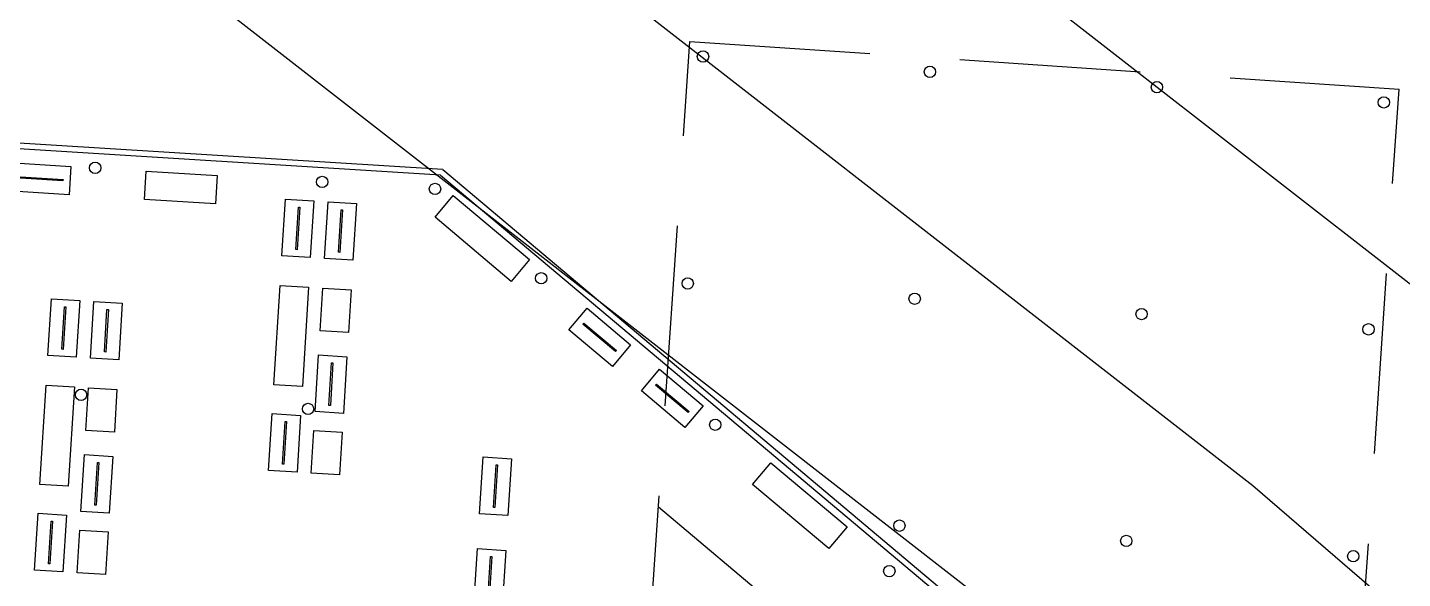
# Model space of a CAD drawing. Header units: millimetres. Extents: x 55520 to 96084, y -58491 to -49645.
# Drawn here: x 55926.81 to 55975.17, y -57928.17 to -57908.78 of the extents above; entities that cross this region are included whole.
import ezdxf

# ---------------------------------------------------------------- set-up
doc = ezdxf.new("R2010")
doc.units = ezdxf.units.MM
doc.linetypes.add('HIDDEN', pattern=[9.525, 6.35, -3.175])
for name, color, linetype in [('Alvenaria Corte', 30, 'Continuous'), ('Alvenaria Vista', 40, 'Continuous'), ('Curvas de Nível', 10, 'Continuous'), ('Esquadrias', 241, 'Continuous'), ('Mobiliário_cinza', 254, 'Continuous'), ('Pilares', 181, 'Continuous'), ('Projeção', 60, 'HIDDEN')]:
    doc.layers.add(name, color=color, linetype=linetype)

# ---------------------------------------------------------------- blocks, each defined once
blk = doc.blocks.new('Expo_1')
blk.add_lwpolyline([(55979.651, -57955.975), (55981.651, -57955.975), (55981.651, -57956.975), (55979.651, -57956.975)], close=True)
at = {"layer": 'Esquadrias'}
blk.add_lwpolyline([(55979.901, -57956.45), (55981.401, -57956.45), (55981.401, -57956.5), (55979.901, -57956.5)], close=True, dxfattribs=at)

msp = doc.modelspace()

# ---------------------------------------------------------------- linework, layer by layer
at = {"layer": 'Alvenaria Corte'}
for p, q in [((55941.421, -57913.779), (55886.172, -57910.351)), ((55941.343, -57913.975), (55905.27, -57911.737)), ((55941.343, -57913.975), (55994.178, -57958.427)), ((55941.421, -57913.779), (56015.732, -57976.3))]:
    msp.add_line(p, q, dxfattribs=at)
at = {"layer": 'Alvenaria Vista'}
msp.add_open_spline([(56094.926, -57998.682), (56031.34, -58012.799), (55967.754, -58026.916), (55904.168, -58041.032), (55893.916, -58041.959), (55883.664, -58042.885), (55873.412, -58043.812), (55861.019, -58041.573), (55848.625, -58039.333), (55836.232, -58037.094), (55828.336, -58029.438), (55820.44, -58021.781), (55812.545, -58014.125), (55812.785, -57957.125), (55813.026, -57900.124), (55813.267, -57843.124), (55812.745, -57823.782), (55812.223, -57804.44), (55811.701, -57785.098)], degree=3, knots=[20.322416, 20.322416, 20.322416, 20.322416, 21.305376, 21.305376, 21.305376, 22.305376, 22.305376, 22.305376, 23.305376, 23.305376, 23.305376, 24.305376, 24.305376, 24.305376, 25.305376, 25.305376, 25.305376, 25.593369, 25.593369, 25.593369, 25.593369], dxfattribs=at)
at = {"layer": 'Curvas de Nível', "color": 251}
for points in [[(56058.67, -57969.855), (56056.081, -57970.43), (56018.399, -57978.795), (55986.586, -57949.279), (55930.323, -57905.491), (55936.181, -57892.03), (55955.406, -57877.023), (55970.064, -57819.836), (55968.94, -57788.923), (55967.9, -57785.098)], [(55977.227, -57785.098), (55977.896, -57787.562), (55979.105, -57820.81), (55963.362, -57882.23), (55943.521, -57897.718), (55941.362, -57902.678), (55969.905, -57924.892), (56021.032, -57968.992), (56046.833, -57963.264)], [(55986.553, -57785.098), (55986.852, -57786.201), (55988.146, -57821.784), (55971.318, -57887.437), (55953.901, -57901.032), (55975.611, -57917.928), (56023.49, -57959.227), (56035.26, -57956.614)]]:
    msp.add_lwpolyline(points, dxfattribs=at)
at = {"layer": 'Mobiliário_cinza'}
for points in [[(55930.992, -57913.833), (55933.487, -57913.988), (55933.425, -57914.986), (55930.93, -57914.831)], [(55941.79, -57914.695), (55944.469, -57916.948), (55943.825, -57917.714), (55941.147, -57915.46)], [(55936.698, -57917.92), (55936.481, -57921.414), (55935.483, -57921.352), (55935.7, -57917.858)], [(55938.195, -57918.013), (55938.102, -57919.51), (55937.104, -57919.449), (55937.197, -57917.951)], [(55928.465, -57921.427), (55928.248, -57924.92), (55927.25, -57924.858), (55927.467, -57921.365)], [(55929.962, -57921.52), (55929.869, -57923.017), (55928.871, -57922.955), (55928.964, -57921.458)], [(55937.884, -57923.021), (55937.791, -57924.518), (55936.793, -57924.456), (55936.886, -57922.959)], [(55952.962, -57924.094), (55955.641, -57926.348), (55954.997, -57927.113), (55952.319, -57924.86)], [(55929.651, -57926.527), (55929.558, -57928.025), (55928.56, -57927.963), (55928.653, -57926.466)]]:
    msp.add_lwpolyline(points, close=True, dxfattribs=at)
at = {"layer": 'Pilares'}
for centre in [(55950.573, -57909.806), (55958.555, -57910.344), (55966.537, -57910.882), (55974.519, -57911.42), (55929.193, -57913.722), (55937.178, -57914.217), (55941.147, -57914.463), (55944.883, -57917.607), (55950.036, -57917.788), (55958.017, -57918.326), (55965.999, -57918.864), (55973.981, -57919.402), (55928.698, -57921.706), (55936.683, -57922.202), (55951.005, -57922.757), (55957.479, -57926.308), (55965.461, -57926.846), (55973.443, -57927.383), (55957.126, -57927.907)]:
    msp.add_circle(centre, 0.2, dxfattribs=at)
at = {"layer": 'Projeção'}
for p, q in [((55945.401, -57979.115), (55950.108, -57909.273)), ((55950.108, -57909.273), (55975.052, -57910.954)), ((55970.345, -57980.796), (55975.052, -57910.954)), ((55949.005, -57925.648), (55966.077, -57940.012))]:
    msp.add_line(p, q, dxfattribs=at)

# ---------------------------------------------------------------- block references
at = {"layer": 'Mobiliário_cinza'}
for p, rotation in [((3642.828, 3397.546), 356.4499006270134), ((117247.977, -5631.364), 266.4499006270134), ((117249.474, -5631.457), 266.4499006270134), ((117239.744, -5634.87), 266.4499006270134), ((117241.241, -5634.963), 266.4499006270134), ((50422.168, 22468.52), 319.9250243090304), ((117249.14, -5636.844), 266.4499006270134), ((50424.718, 22466.375), 319.9250243090304), ((117247.509, -5638.91), 266.4499006270134), ((117240.907, -5640.351), 266.4499006270134), ((117254.929, -5640.433), 266.4499006270134), ((117239.276, -5642.416), 266.4499006270134), ((117254.729, -5643.659), 266.4499006270134)]:
    msp.add_blockref('Expo_1', p, dxfattribs=dict(at, rotation=rotation))

doc.saveas('drawing.dxf')
